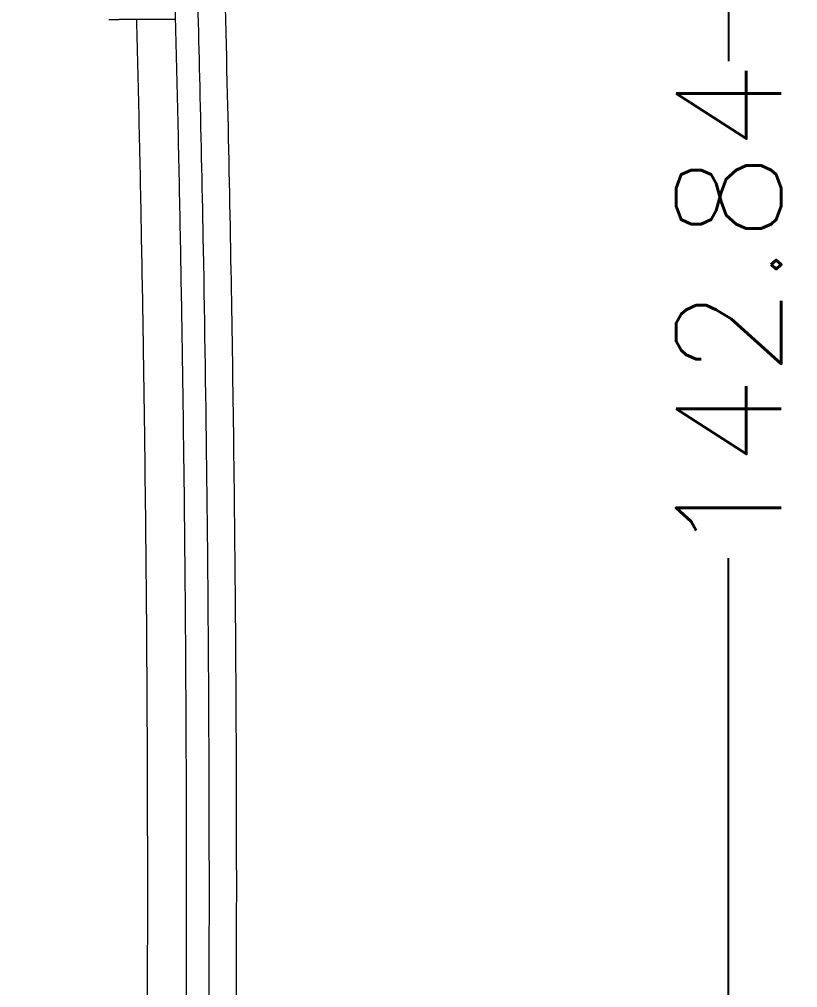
# Model space of a CAD drawing. Header units: inches. Extents: x 1631 to 3663, y 1126 to 1454.
# Drawn here: x 1920.51 to 1942.73, y 1294.37 to 1322 of the extents above; entities that cross this region are included whole.
import ezdxf

# ---------------------------------------------------------------- set-up
doc = ezdxf.new("R2010")
doc.units = ezdxf.units.IN
doc.header["$LTSCALE"] = 15
doc.styles.get("Standard").update_dxf_attribs({"font": 'txt', "bigfont": 'gbcbig.shx'})
doc.dimstyles.new('3', dxfattribs={"dimtxt": 3, "dimasz": 1, "dimexe": 0.18, "dimexo": 0.0625, "dimgap": 0.09, "dimtad": 0, "dimdsep": 46, "dimtxsty": 'Standard', "dimcen": 1, "dimclrd": 3, "dimclre": 3, "dimadec": 0, "dimazin": 2, "dimtfac": 1, "dimtofl": 0, "dimtmove": 0, "dimatfit": 3, "dimfxl": 1, "dimtolj": 1, "dimtzin": 0, "dimarcsym": 0})

# ---------------------------------------------------------------- blocks, each defined once
blk = doc.blocks.new('*D284')
at = {"color": 3, "lineweight": -2}
for p, q in [((1904.625, 1385.134), (1940.936, 1385.134)), ((1940.756, 1384.134), (1940.756, 1320.806)), ((1940.756, 1243.298), (1940.756, 1306.626)), ((1905.675, 1242.298), (1940.936, 1242.298))]:
    blk.add_line(p, q, dxfattribs=at)
at = {"color": 3}
for points in [[(1940.59, 1384.134), (1940.923, 1384.134), (1940.756, 1385.134)], [(1940.59, 1243.298), (1940.923, 1243.298), (1940.756, 1242.298)]]:
    blk.add_solid(points, dxfattribs=at)
at = {"layer": 'Defpoints', "color": 0}
for p in [(1904.563, 1385.134), (1940.756, 1385.134), (1905.613, 1242.298)]:
    blk.add_point(p, dxfattribs=at)
at = {"color": 0, "insert": (1940.756, 1313.716), "char_height": 3, "attachment_point": 5, "rotation": 90}
blk.add_mtext('\\A1;142.84', dxfattribs=at)

msp = doc.modelspace()

# ---------------------------------------------------------------- linework, layer by layer
at = {"color": 7, "linetype": 'Continuous', "lineweight": 15}
for p, q in [((1923.063, 1322.002), (1923.361, 1322.002)), ((1924.462, 1322.002), (1923.361, 1322.002)), ((1924.963, 1322.002), (1924.462, 1322.002))]:
    msp.add_line(p, q, dxfattribs=at)
for points, knots in [([(1924.512, 1349.14), (1924.549, 1348.476), (1924.627, 1347.089), (1924.741, 1344.918), (1924.858, 1342.566), (1925.118, 1337.055), (1925.409, 1329.542), (1925.638, 1321.323), (1925.775, 1314.779), (1925.874, 1308.194), (1925.934, 1299.865), (1925.924, 1292.314), (1925.856, 1286.3), (1925.793, 1282.9), (1925.726, 1280.26), (1925.667, 1278.289), (1925.602, 1276.411), (1925.497, 1273.746), (1925.339, 1270.443), (1925.111, 1266.659), (1924.876, 1263.401), (1924.65, 1260.665), (1924.446, 1258.457), (1924.274, 1256.751), (1924.143, 1255.514), (1924.069, 1254.847), (1924.04, 1254.586)], [0, 0, 0, 0, 0.0210198, 0.0438951, 0.0686716, 0.0953806, 0.2180661, 0.3058069, 0.3544958, 0.4242617, 0.5132229, 0.6163416, 0.6603651, 0.7005883, 0.7221531, 0.7425558, 0.7620306, 0.7807628, 0.825918, 0.8659005, 0.9013625, 0.9316361, 0.9565163, 0.9761728, 0.9906733, 1, 1, 1, 1]), ([(1925.29, 1349.214), (1925.333, 1348.441), (1925.42, 1346.882), (1925.542, 1344.524), (1925.66, 1342.134), (1925.772, 1339.72), (1925.93, 1336.094), (1926.187, 1329.473), (1926.406, 1321.99), (1926.55, 1314.972), (1926.626, 1310.037), (1926.67, 1305.827), (1926.703, 1300.708), (1926.71, 1295.795), (1926.68, 1289.814), (1926.612, 1284.539), (1926.484, 1279.234), (1926.335, 1275.109), (1926.19, 1271.923), (1926.067, 1269.607), (1925.91, 1266.978), (1925.718, 1264.182), (1925.496, 1261.389), (1925.335, 1259.57), (1925.232, 1258.47), (1925.16, 1257.729), (1925.065, 1256.774), (1924.945, 1255.61), (1924.853, 1254.777), (1924.803, 1254.324)], [0, 0, 0, 0, 0.024375, 0.04917, 0.074294, 0.09966, 0.125172, 0.188406, 0.307867, 0.360243, 0.408706, 0.462731, 0.492231, 0.568902, 0.616084, 0.678306, 0.732544, 0.780526, 0.80657, 0.832262, 0.853489, 0.890057, 0.922134, 0.945079, 0.950988, 0.959422, 0.970385, 0.983897, 1, 1, 1, 1]), ([(1924.062, 1284.001), (1924.068, 1284.331), (1924.08, 1284.999), (1924.097, 1286.008), (1924.112, 1287.035), (1924.126, 1288.08), (1924.137, 1289.142), (1924.147, 1290.221), (1924.164, 1292.329), (1924.177, 1295.581), (1924.175, 1299.251), (1924.162, 1302.387), (1924.141, 1305.789), (1924.105, 1309.237), (1924.052, 1312.905), (1924.001, 1315.836), (1923.938, 1318.945), (1923.888, 1320.987), (1923.863, 1322.002)], [0, 0, 0, 0, 0.025912, 0.052282, 0.079115, 0.106412, 0.134177, 0.162412, 0.191118, 0.299658, 0.418143, 0.480376, 0.547332, 0.68716, 0.753425, 0.838014, 0.919547, 1, 1, 1, 1]), ([(1924.963, 1322.002), (1924.988, 1320.985), (1925.038, 1318.939), (1925.102, 1315.826), (1925.153, 1312.892), (1925.205, 1309.22), (1925.241, 1305.769), (1925.262, 1302.365), (1925.275, 1299.23), (1925.277, 1295.562), (1925.263, 1292.043), (1925.241, 1289.41), (1925.22, 1287.559), (1925.194, 1285.761), (1925.172, 1284.58), (1925.162, 1283.998)], [0, 0, 0, 0, 0.080663, 0.162247, 0.246886, 0.313253, 0.453227, 0.520158, 0.582404, 0.700805, 0.809271, 0.859067, 0.907446, 0.954419, 1, 1, 1, 1])]:
    msp.add_open_spline(points, degree=3, knots=knots, dxfattribs=at)
msp.add_open_spline([(1924.937, 1323.002), (1924.946, 1322.668), (1924.955, 1322.335), (1924.963, 1322.002)], degree=3, dxfattribs=at)

# ---------------------------------------------------------------- dimensions: what is measured, and where the dimension line sits
dim = msp.add_linear_dim(base=(1940.756, 1385.134), p1=(1905.613, 1242.298), p2=(1904.563, 1385.134), angle=90, dimstyle='3')
dim.commit()
dim.dimension.update_dxf_attribs({"geometry": '*D284', "text_midpoint": (1940.756, 1313.716)})

doc.saveas('drawing.dxf')
